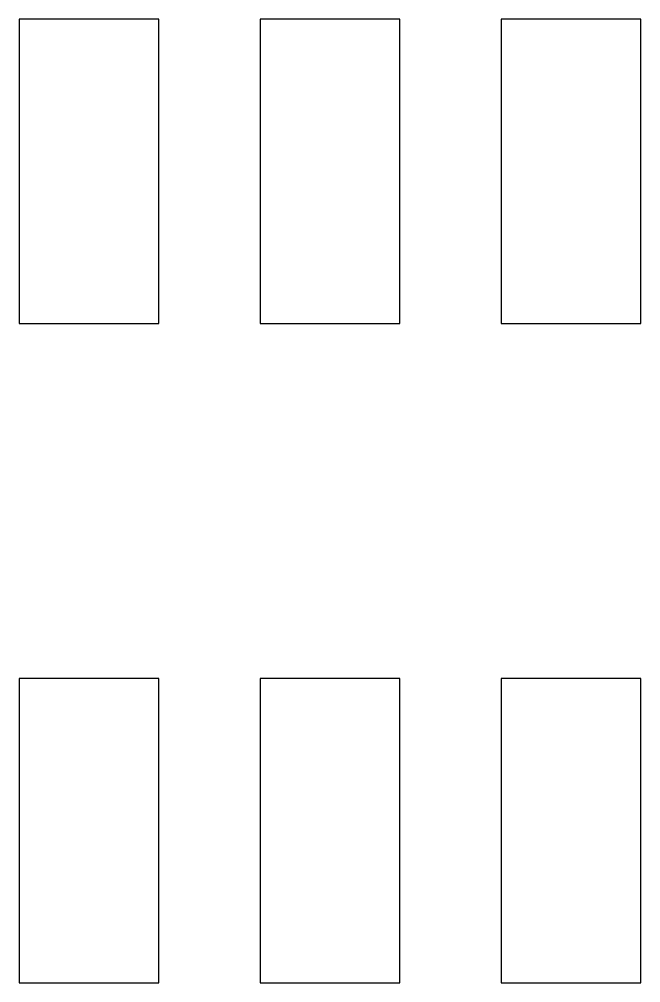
# Model space of a CAD drawing. Header units: millimetres. Extents: x 107.47 to 109.92, y 34.73 to 38.53.
import ezdxf

# ---------------------------------------------------------------- set-up
doc = ezdxf.new("R2010")
doc.units = ezdxf.units.MM
doc.header["$MEASUREMENT"] = 0
doc.layers.add('PADS', color=12, linetype='Continuous')

msp = doc.modelspace()

# ---------------------------------------------------------------- linework, layer by layer
at = {"layer": 'PADS'}
for points in [[(107.465, 37.327), (108.015, 37.327), (108.015, 38.527), (107.465, 38.527)], [(108.415, 37.327), (108.965, 37.327), (108.965, 38.527), (108.415, 38.527)], [(109.365, 37.327), (109.915, 37.327), (109.915, 38.527), (109.365, 38.527)], [(107.465, 34.727), (108.015, 34.727), (108.015, 35.927), (107.465, 35.927)], [(108.415, 34.727), (108.965, 34.727), (108.965, 35.927), (108.415, 35.927)], [(109.365, 34.727), (109.915, 34.727), (109.915, 35.927), (109.365, 35.927)]]:
    msp.add_lwpolyline(points, close=True, dxfattribs=at)

doc.saveas('drawing.dxf')
